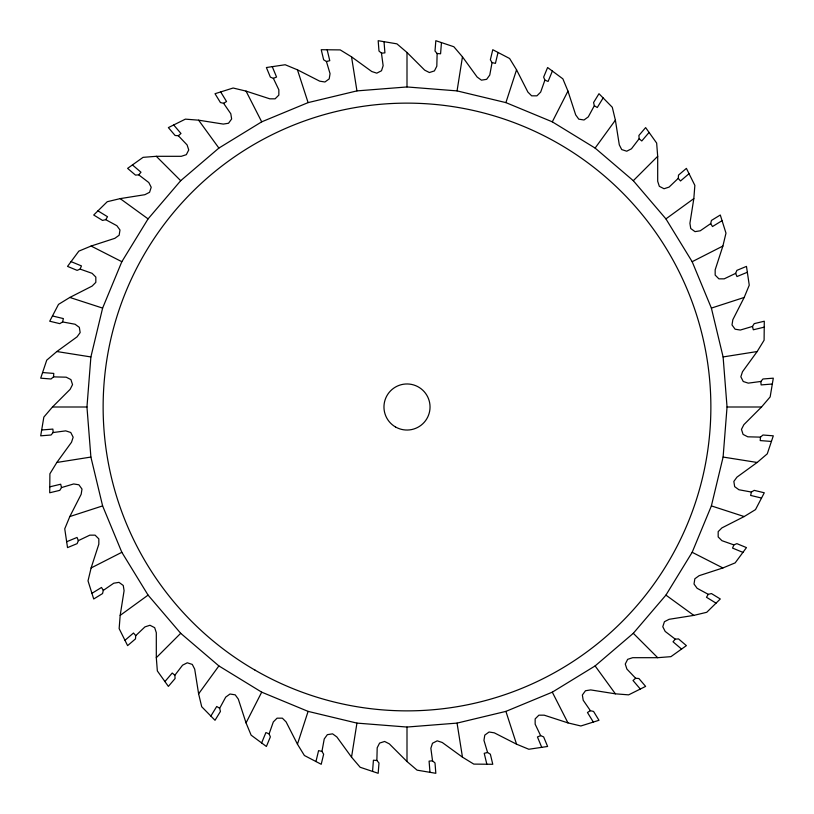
<?xml version="1.0" encoding="UTF-8"?>
<svg xmlns="http://www.w3.org/2000/svg" width="814" height="814" viewBox="0 0 814 814"><rect width="100%" height="100%" fill="white"/><g stroke="black" fill="none" stroke-linecap="round" stroke-linejoin="round"><path stroke-width="1.22" d="M376.872 760.49L377.187 747.801L379.589 743.09L384.615 741.462L389.326 743.864L407 761.528L417.094 770.156L435.826 773.3L435.012 762.962L432.539 760.846L430.86 748.269L432.499 743.243L437.21 740.842L442.246 742.48L462.464 757.162L473.779 764.102L492.775 764.285L490.354 754.202L487.576 752.502L483.954 740.343L484.788 735.113L489.061 732.01L494.291 732.834L516.554 744.179L528.825 749.256L547.608 746.469L543.64 736.884L540.638 735.642L535.154 724.195L535.154 718.904L538.899 715.17L544.19 715.17L567.958 722.893L580.86 725.986L598.982 720.288L593.569 711.446L590.394 710.693L583.2 700.244L582.366 695.014L585.48 690.74L590.699 689.916L615.384 693.823L628.622 694.861L645.624 686.395L638.898 678.52L635.653 678.255L626.902 669.067L625.264 664.041L627.665 659.33L632.702 657.692L657.692 657.692L670.929 656.654L686.395 645.624L678.52 638.898L675.264 639.153L665.191 631.44L662.789 626.729L664.428 621.703L669.139 619.301L693.823 615.384L706.735 612.291L720.288 598.982L711.446 593.569L708.282 594.332L697.12 588.288L694.016 584.014L694.841 578.785L699.124 575.681L722.893 567.958L735.154 562.871L746.469 547.608L736.884 543.64L733.872 544.892L721.906 540.669L718.172 536.935L718.172 531.644L721.906 527.899L744.179 516.554L755.494 509.615L764.285 492.775L754.202 490.354L751.424 492.053L738.949 489.763L734.666 486.65L733.841 481.43L736.945 477.146L757.162 462.464L767.266 453.836L773.3 435.826L762.962 435.012L760.49 437.128L747.801 436.813L743.09 434.411L741.462 429.385L743.864 424.674L761.528 407L770.156 396.906L773.3 378.174L762.962 378.988L760.846 381.461L748.269 383.14L743.243 381.501L740.842 376.79L742.48 371.754L757.162 351.536L764.102 340.221L764.285 321.225L754.202 323.646L752.502 326.424L740.343 330.046L735.113 329.212L732.01 324.939L732.834 319.709L744.179 297.446L749.256 285.175L746.469 266.392L736.884 270.36L735.642 273.362L724.195 278.846L718.904 278.846L715.17 275.101L715.17 269.81L722.893 246.042L725.986 233.14L720.288 215.018L711.446 220.431L710.693 223.606L700.244 230.8L695.014 231.634L690.74 228.52L689.916 223.301L693.823 198.616L694.861 185.378L686.395 168.376L678.52 175.102L678.255 178.347L669.067 187.098L664.041 188.736L659.33 186.335L657.692 181.298L657.692 156.308L656.654 143.071L645.624 127.605L638.898 135.48L639.153 138.736L631.44 148.809L626.729 151.211L621.703 149.573L619.301 144.861L615.384 120.177L612.291 107.265L598.982 93.712L593.569 102.554L594.332 105.718L588.288 116.88L584.014 119.984L578.785 119.159L575.681 114.876L567.958 91.107L562.871 78.846L547.608 67.531L543.64 77.116L544.892 80.128L540.669 92.094L536.935 95.828L531.644 95.828L527.899 92.094L516.554 69.821L509.615 58.506L492.775 49.715L490.354 59.798L492.053 62.576L489.763 75.051L486.65 79.334L481.43 80.159L477.146 77.055L462.464 56.838L453.836 46.734L435.826 40.7L435.012 51.038L437.128 53.51L436.813 66.199L434.411 70.91L429.385 72.538L424.674 70.136L407 52.472L396.906 43.844L378.174 40.7L378.988 51.038L381.461 53.154L383.14 65.73L381.501 70.757L376.79 73.158L371.754 71.52L351.536 56.838L340.221 49.898L321.225 49.715L323.646 59.798L326.424 61.498L330.046 73.657L329.212 78.887L324.939 81.99L319.709 81.166L297.446 69.821L285.175 64.744L266.392 67.531L270.36 77.116L273.362 78.358L278.846 89.805L278.846 95.096L275.101 98.83L269.81 98.83L246.042 91.107L233.14 88.014L215.018 93.712L220.431 102.554L223.606 103.307L230.8 113.757L231.634 118.986L228.52 123.26L223.301 124.084L198.616 120.177L185.378 119.139L168.376 127.605L175.102 135.48L178.347 135.745L187.098 144.933L188.736 149.959L186.335 154.67L181.298 156.308L156.308 156.308L143.071 157.346L127.605 168.376L135.48 175.102L138.736 174.847L148.809 182.56L151.211 187.271L149.573 192.297L144.861 194.699L120.177 198.616L107.265 201.709L93.712 215.018L102.554 220.431L105.718 219.668L116.88 225.712L119.984 229.986L119.159 235.215L114.876 238.319L91.107 246.042L78.846 251.129L67.531 266.392L77.116 270.36L80.128 269.108L92.094 273.331L95.828 277.065L95.828 282.356L92.094 286.101L69.821 297.446L58.506 304.385L49.715 321.225L59.798 323.646L62.576 321.947L75.051 324.237L79.334 327.35L80.159 332.57L77.055 336.854L56.838 351.536L46.734 360.164L40.7 378.174L51.038 378.988L53.51 376.872L66.199 377.187L70.91 379.589L72.538 384.615L70.136 389.326L52.472 407L43.844 417.094L40.7 435.826L51.038 435.012L53.154 432.539L65.73 430.86L70.757 432.499L73.158 437.21L71.52 442.246L56.838 462.464L49.898 473.779L49.715 492.775L59.798 490.354L61.498 487.576L73.657 483.954L78.887 484.788L81.99 489.061L81.166 494.291L69.821 516.554L64.744 528.825L67.531 547.608L77.116 543.64L78.358 540.638L89.805 535.154L95.096 535.154L98.83 538.899L98.83 544.19L91.107 567.958L88.014 580.86L93.712 598.982L102.554 593.569L103.307 590.394L113.757 583.2L118.986 582.366L123.26 585.48L124.084 590.699L120.177 615.384L119.139 628.622L127.605 645.624L135.48 638.898L135.745 635.653L144.933 626.902L149.959 625.264L154.67 627.665L156.308 632.702L156.308 657.692L157.346 670.929L168.376 686.395L175.102 678.52L174.847 675.264L182.56 665.191L187.271 662.789L192.297 664.428L194.699 669.139L198.616 693.823L201.709 706.735L215.018 720.288L220.431 711.446L219.668 708.282L225.712 697.12L229.986 694.016L235.215 694.841L238.319 699.124L246.042 722.893L251.129 735.154L266.392 746.469L270.36 736.884L269.108 733.872L273.331 721.906L277.065 718.172L282.356 718.172L286.101 721.906L297.446 744.179L304.385 755.494L321.225 764.285L323.646 754.202L321.947 751.424L324.237 738.949L327.35 734.666L332.57 733.841L336.854 736.945L351.536 757.162L360.164 767.266L378.174 773.3L378.988 762.962L376.872 760.49L373.423 760.215L372.547 771.418M53.51 376.872L53.785 373.423L42.582 372.547M86.956 407L90.893 356.939L102.615 308.099L121.835 261.701L148.077 218.885L180.698 180.698L218.885 148.077L261.701 121.835L308.099 102.615L356.939 90.893L407 86.956L457.061 90.893L505.901 102.615L552.299 121.835L595.115 148.077L633.302 180.698L665.923 218.885L692.165 261.701L711.385 308.099L723.107 356.939L727.044 407L723.107 457.061L711.385 505.901L692.165 552.299L665.923 595.115L633.302 633.302L595.115 665.923L552.299 692.165L505.901 711.385L457.061 723.107L407 727.044L356.939 723.107L308.099 711.385L261.701 692.165L218.885 665.923L180.698 633.302L148.077 595.115L121.835 552.299L102.615 505.901L90.893 457.061L86.956 407L52.472 407M441.453 42.582L440.578 53.785L437.128 53.51M760.49 437.128L760.215 440.578L771.418 441.453M351.536 757.162L356.939 723.107M457.061 90.893L462.464 56.838M62.576 321.947L63.38 318.579L52.462 315.964M315.964 761.538L318.579 750.62L321.947 751.424M498.036 52.462L495.421 63.38L492.053 62.576M751.424 492.053L750.62 495.421L761.538 498.036M297.446 744.179L308.099 711.385M505.901 102.615L516.554 69.821M80.128 269.108L81.441 265.913L71.072 261.62M261.62 742.928L265.913 732.559L269.108 733.872M552.38 71.072L548.087 81.441L544.892 80.128M733.872 544.892L732.559 548.087L742.928 552.38M246.042 722.893L261.701 692.165M552.299 121.835L567.958 91.107M105.718 219.668L107.519 216.728L97.945 210.857M210.857 716.055L216.728 706.481L219.668 708.282M603.143 97.945L597.273 107.519L594.332 105.718M708.282 594.332L706.481 597.273L716.055 603.143M198.616 693.823L218.885 665.923M595.115 148.077L615.384 120.177M138.736 174.847L140.975 172.222L132.438 164.927M164.927 681.562L172.222 673.025L174.847 675.264M649.073 132.438L641.778 140.975L639.153 138.736M675.264 639.153L673.025 641.778L681.562 649.073M156.308 657.692L180.698 633.302M633.302 180.698L657.692 156.308M178.347 135.745L180.983 133.496L173.687 124.959M124.959 640.313L133.496 633.017L135.745 635.653M689.041 173.687L680.504 180.983L678.255 178.347M635.653 678.255L633.017 680.504L640.313 689.041M120.177 615.384L148.077 595.115M665.923 218.885L693.823 198.616M223.606 103.307L226.546 101.506L220.675 91.931M91.931 593.325L101.506 587.454L103.307 590.394M722.069 220.675L712.494 226.546L710.693 223.606M590.394 710.693L587.454 712.494L593.325 722.069M91.107 567.958L121.835 552.299M692.165 261.701L722.893 246.042M273.362 78.358L276.557 77.035L272.263 66.667M66.667 541.737L77.035 537.444L78.358 540.638M747.333 272.263L736.965 276.557L735.642 273.362M540.638 735.642L537.444 736.965L541.737 747.333M69.821 516.554L102.615 505.901M711.385 308.099L744.179 297.446M326.424 61.498L329.782 60.694L327.157 49.776M49.776 486.843L60.694 484.218L61.498 487.576M764.224 327.157L753.306 329.782L752.502 326.424M487.576 752.502L484.218 753.306L486.843 764.224M56.838 462.464L90.893 457.061M723.107 356.939L757.162 351.536M381.461 53.154L384.91 52.879L384.025 41.687M41.687 429.975L52.879 429.09L53.154 432.539M772.313 384.025L761.121 384.91L760.846 381.461M432.539 760.846L429.09 761.121L429.975 772.313M727.044 407L761.528 407M56.838 351.536L90.893 356.939M723.107 457.061L757.162 462.464M69.821 297.446L102.615 308.099M711.385 505.901L744.179 516.554M91.107 246.042L121.835 261.701M692.165 552.299L722.893 567.958M120.177 198.616L148.077 218.885M665.923 595.115L693.823 615.384M156.308 156.308L180.698 180.698M633.302 633.302L657.692 657.692M198.616 120.177L218.885 148.077M595.115 665.923L615.384 693.823M246.042 91.107L261.701 121.835M552.299 692.165L567.958 722.893M297.446 69.821L308.099 102.615M505.901 711.385L516.554 744.179M351.536 56.838L356.939 90.893M457.061 723.107L462.464 757.162M407 52.472L407 86.956M407 727.044L407 761.528M395.482 426.953A23.036 23.036 0 0 0 430.036 407A23.036 23.036 0 0 0 395.482 387.047A23.036 23.036 0 0 0 395.482 426.953M255.067 670.156A303.866 303.866 0 0 0 710.866 407A303.866 303.866 0 0 0 255.067 143.844A303.866 303.866 0 0 0 255.067 670.156"/></g></svg>
